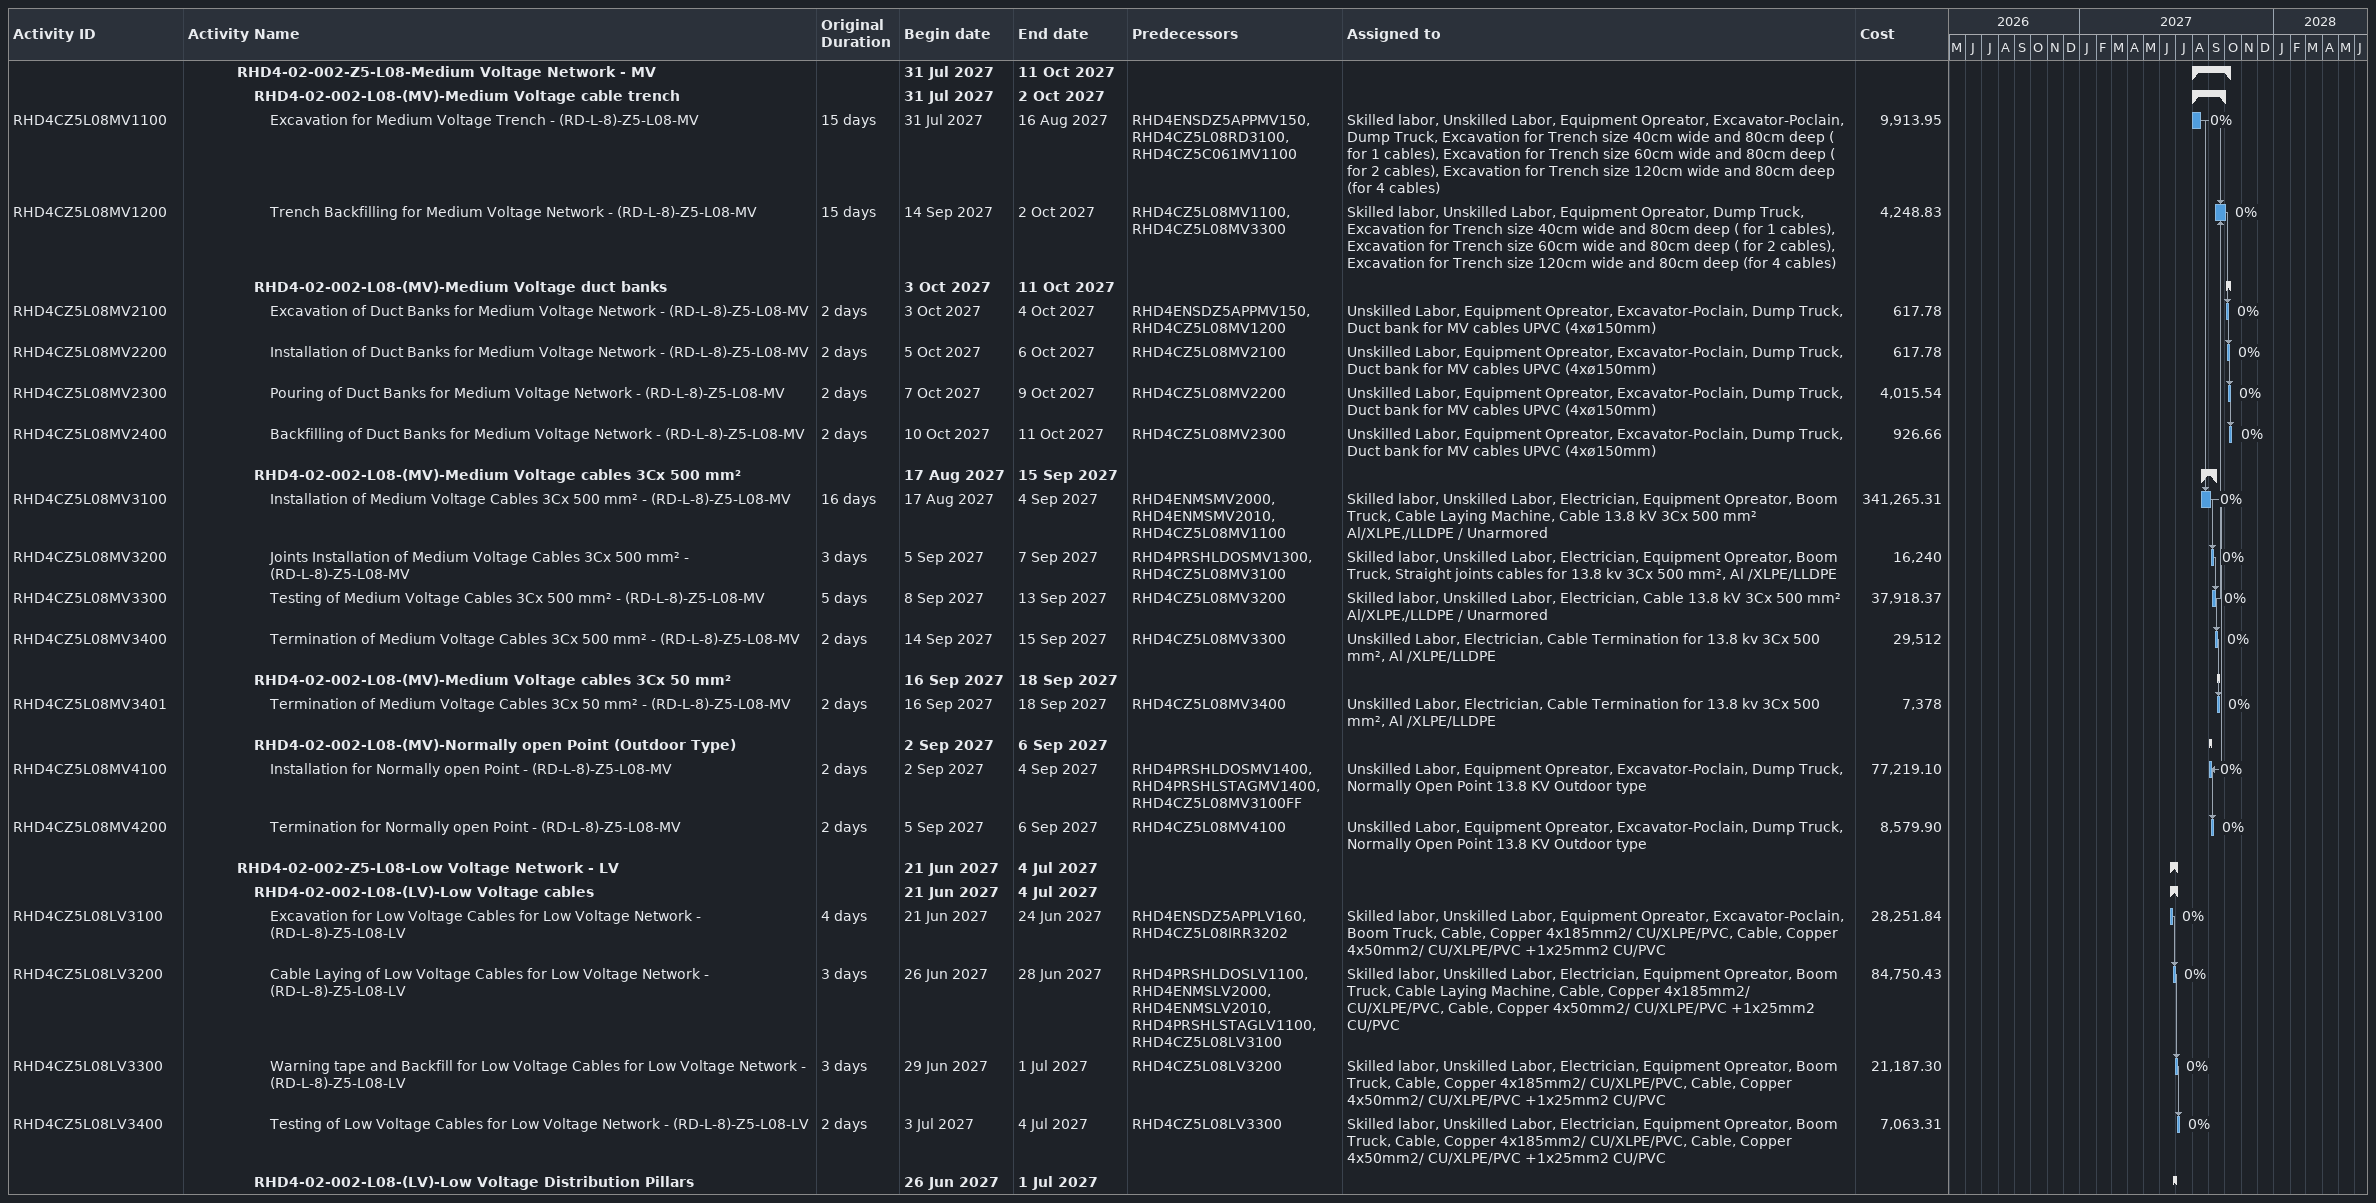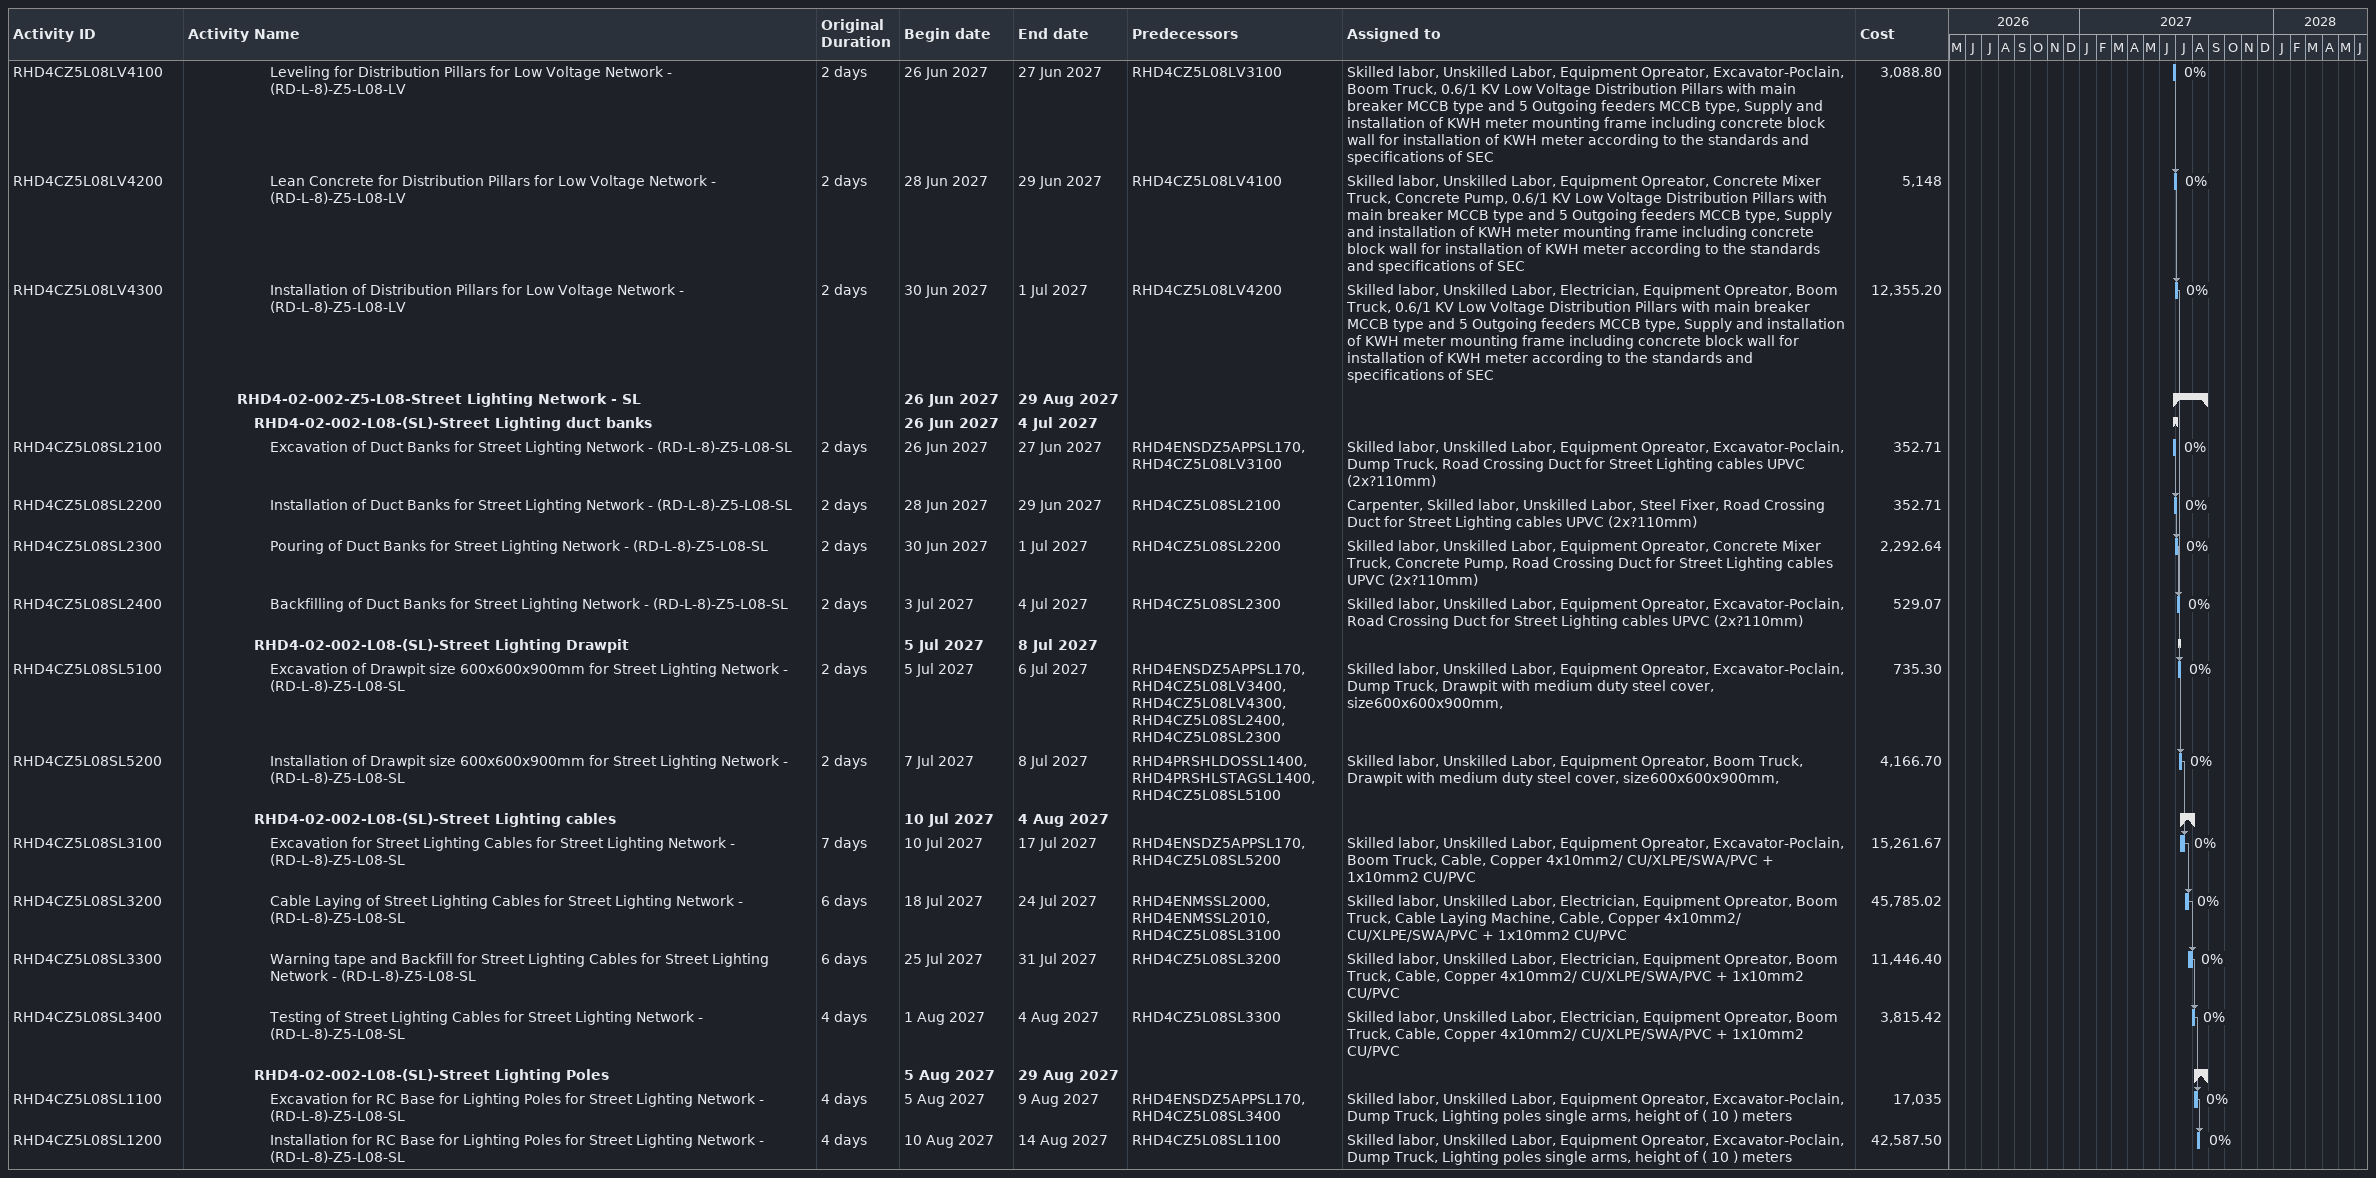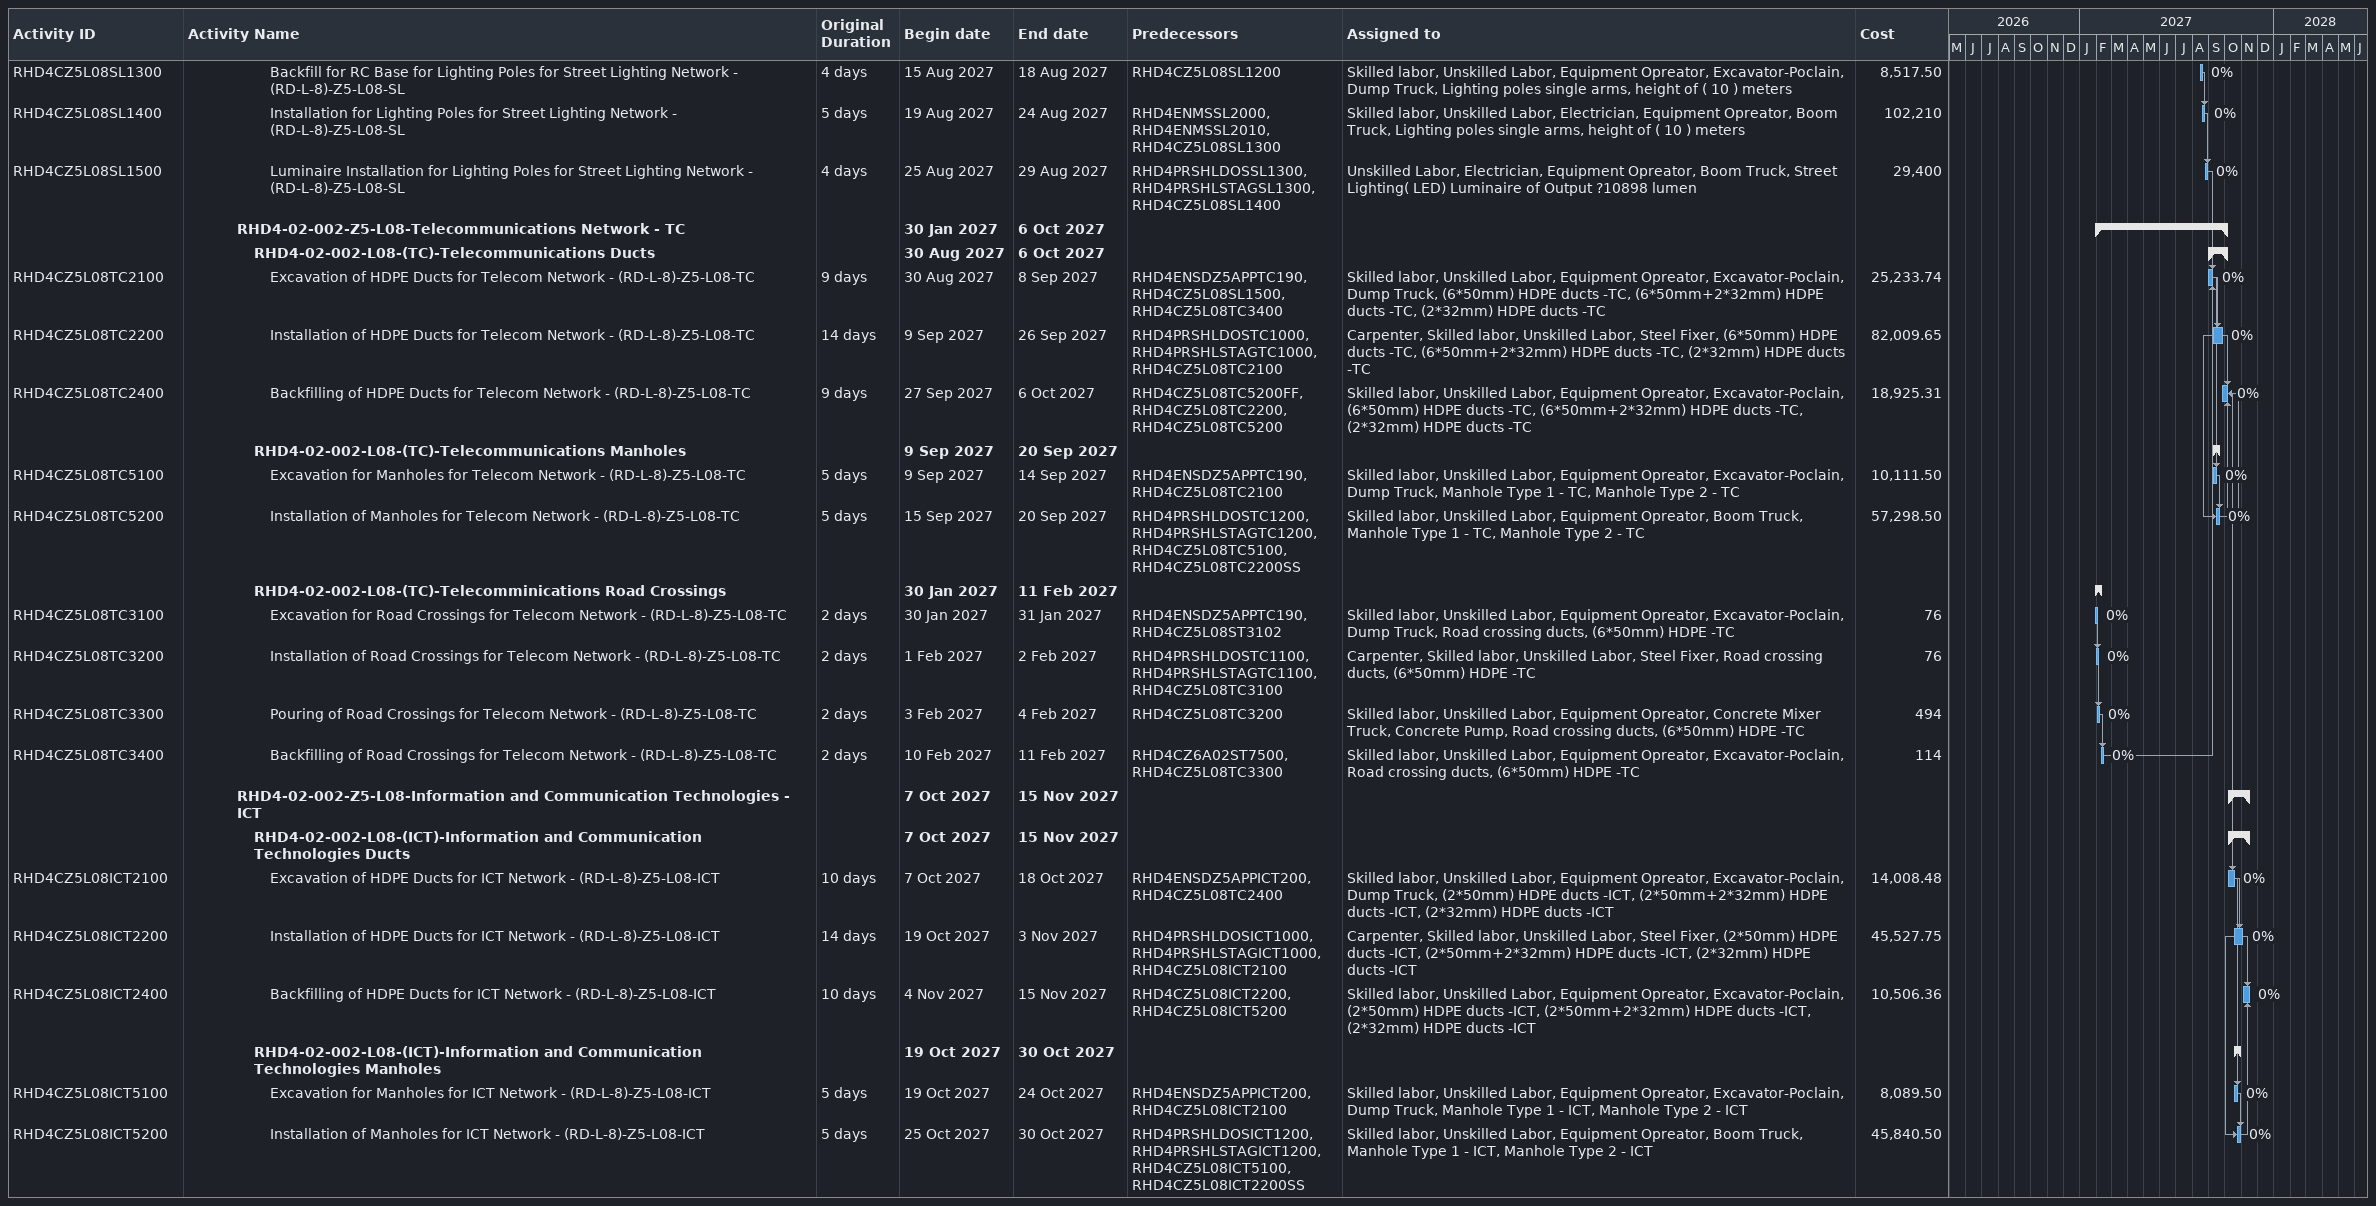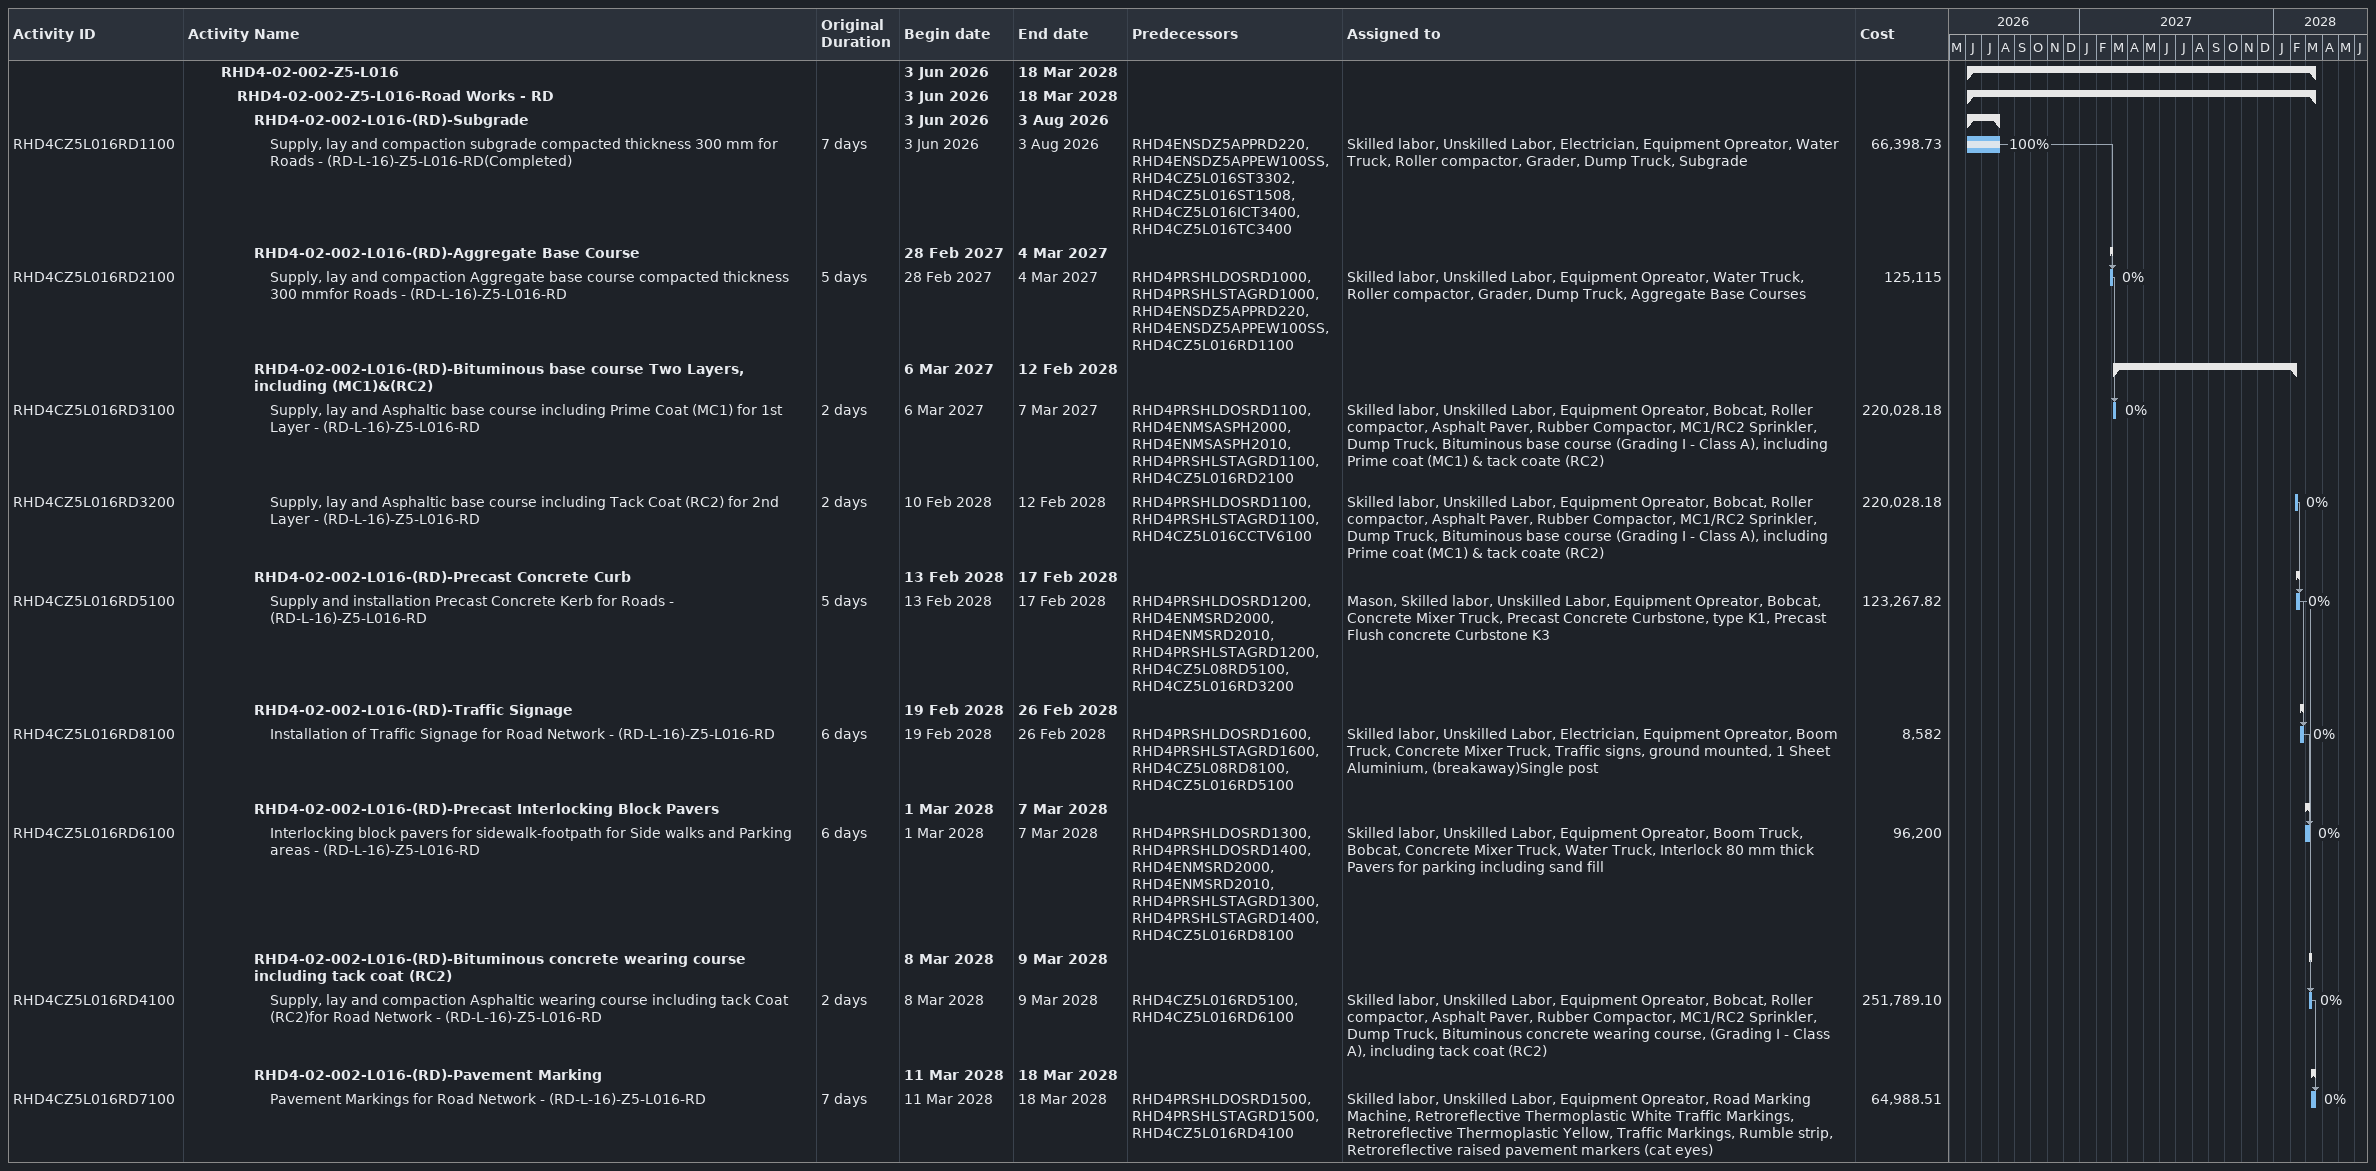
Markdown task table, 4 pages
| ID | Level | Task | Original duration | Start | Finish | Predecessors | Resources | % complete | Cost |
|---|---|---|---|---|---|---|---|---|---|
|  | 4 | **RHD4-02-002-Z5-L08-Medium Voltage Network - MV** |  | 2027-07-31 | 2027-10-11 |  |  |  |  |
|  | 5 | **RHD4-02-002-L08-(MV)-Medium Voltage cable trench** |  | 2027-07-31 | 2027-10-02 |  |  |  |  |
| RHD4CZ5L08MV1100 | 6 | Excavation for Medium Voltage Trench - (RD-L-8)-Z5-L08-MV | 15d | 2027-07-31 | 2027-08-16 | RHD4ENSDZ5APPMV150, RHD4CZ5L08RD3100, RHD4CZ5C061MV1100 | Skilled labor, Unskilled Labor, Equipment Opreator, Excavator-Poclain, Dump Truck, Excavation for Trench size 40cm wide and 80cm deep ( for 1 cables), Excavation for Trench size 60cm wide and 80cm deep ( for 2 cables), Excavation for Trench size 120cm wide and 80cm deep (for 4 cables) | 0 | 9913.95 |
| RHD4CZ5L08MV1200 | 6 | Trench Backfilling for Medium Voltage Network - (RD-L-8)-Z5-L08-MV | 15d | 2027-09-14 | 2027-10-02 | RHD4CZ5L08MV1100, RHD4CZ5L08MV3300 | Skilled labor, Unskilled Labor, Equipment Opreator, Dump Truck, Excavation for Trench size 40cm wide and 80cm deep ( for 1 cables), Excavation for Trench size 60cm wide and 80cm deep ( for 2 cables), Excavation for Trench size 120cm wide and 80cm deep (for 4 cables) | 0 | 4248.83 |
|  | 5 | **RHD4-02-002-L08-(MV)-Medium Voltage duct banks** |  | 2027-10-03 | 2027-10-11 |  |  |  |  |
| RHD4CZ5L08MV2100 | 6 | Excavation of Duct Banks for Medium Voltage Network - (RD-L-8)-Z5-L08-MV | 2d | 2027-10-03 | 2027-10-04 | RHD4ENSDZ5APPMV150, RHD4CZ5L08MV1200 | Unskilled Labor, Equipment Opreator, Excavator-Poclain, Dump Truck, Duct bank for MV cables UPVC (4xø150mm) | 0 | 617.78 |
| RHD4CZ5L08MV2200 | 6 | Installation of Duct Banks for Medium Voltage Network - (RD-L-8)-Z5-L08-MV | 2d | 2027-10-05 | 2027-10-06 | RHD4CZ5L08MV2100 | Unskilled Labor, Equipment Opreator, Excavator-Poclain, Dump Truck, Duct bank for MV cables UPVC (4xø150mm) | 0 | 617.78 |
| RHD4CZ5L08MV2300 | 6 | Pouring of Duct Banks for Medium Voltage Network - (RD-L-8)-Z5-L08-MV | 2d | 2027-10-07 | 2027-10-09 | RHD4CZ5L08MV2200 | Unskilled Labor, Equipment Opreator, Excavator-Poclain, Dump Truck, Duct bank for MV cables UPVC (4xø150mm) | 0 | 4015.54 |
| RHD4CZ5L08MV2400 | 6 | Backfilling of Duct Banks for Medium Voltage Network - (RD-L-8)-Z5-L08-MV | 2d | 2027-10-10 | 2027-10-11 | RHD4CZ5L08MV2300 | Unskilled Labor, Equipment Opreator, Excavator-Poclain, Dump Truck, Duct bank for MV cables UPVC (4xø150mm) | 0 | 926.66 |
|  | 5 | **RHD4-02-002-L08-(MV)-Medium Voltage cables 3Cx 500 mm²** |  | 2027-08-17 | 2027-09-15 |  |  |  |  |
| RHD4CZ5L08MV3100 | 6 | Installation of Medium Voltage Cables 3Cx 500 mm² - (RD-L-8)-Z5-L08-MV | 16d | 2027-08-17 | 2027-09-04 | RHD4ENMSMV2000, RHD4ENMSMV2010, RHD4CZ5L08MV1100 | Skilled labor, Unskilled Labor, Electrician, Equipment Opreator, Boom Truck, Cable Laying Machine, Cable 13.8 kV 3Cx 500 mm² Al/XLPE,/LLDPE / Unarmored | 0 | 341265.31 |
| RHD4CZ5L08MV3200 | 6 | Joints Installation of Medium Voltage Cables 3Cx 500 mm² - (RD-L-8)-Z5-L08-MV | 3d | 2027-09-05 | 2027-09-07 | RHD4PRSHLDOSMV1300, RHD4CZ5L08MV3100 | Skilled labor, Unskilled Labor, Electrician, Equipment Opreator, Boom Truck, Straight joints cables for 13.8 kv 3Cx 500 mm², Al /XLPE/LLDPE | 0 | 16240 |
| RHD4CZ5L08MV3300 | 6 | Testing of Medium Voltage Cables 3Cx 500 mm² - (RD-L-8)-Z5-L08-MV | 5d | 2027-09-08 | 2027-09-13 | RHD4CZ5L08MV3200 | Skilled labor, Unskilled Labor, Electrician, Cable 13.8 kV 3Cx 500 mm² Al/XLPE,/LLDPE / Unarmored | 0 | 37918.37 |
| RHD4CZ5L08MV3400 | 6 | Termination of Medium Voltage Cables 3Cx 500 mm² - (RD-L-8)-Z5-L08-MV | 2d | 2027-09-14 | 2027-09-15 | RHD4CZ5L08MV3300 | Unskilled Labor, Electrician, Cable Termination for 13.8 kv 3Cx 500 mm², Al /XLPE/LLDPE | 0 | 29512 |
|  | 5 | **RHD4-02-002-L08-(MV)-Medium Voltage cables 3Cx 50 mm²** |  | 2027-09-16 | 2027-09-18 |  |  |  |  |
| RHD4CZ5L08MV3401 | 6 | Termination of Medium Voltage Cables 3Cx 50 mm² - (RD-L-8)-Z5-L08-MV | 2d | 2027-09-16 | 2027-09-18 | RHD4CZ5L08MV3400 | Unskilled Labor, Electrician, Cable Termination for 13.8 kv 3Cx 500 mm², Al /XLPE/LLDPE | 0 | 7378 |
|  | 5 | **RHD4-02-002-L08-(MV)-Normally open Point (Outdoor Type)** |  | 2027-09-02 | 2027-09-06 |  |  |  |  |
| RHD4CZ5L08MV4100 | 6 | Installation for Normally open Point - (RD-L-8)-Z5-L08-MV | 2d | 2027-09-02 | 2027-09-04 | RHD4PRSHLDOSMV1400, RHD4PRSHLSTAGMV1400, RHD4CZ5L08MV3100FF | Unskilled Labor, Equipment Opreator, Excavator-Poclain, Dump Truck, Normally Open Point 13.8 KV Outdoor type | 0 | 77219.10 |
| RHD4CZ5L08MV4200 | 6 | Termination for Normally open Point - (RD-L-8)-Z5-L08-MV | 2d | 2027-09-05 | 2027-09-06 | RHD4CZ5L08MV4100 | Unskilled Labor, Equipment Opreator, Excavator-Poclain, Dump Truck, Normally Open Point 13.8 KV Outdoor type | 0 | 8579.90 |
|  | 4 | **RHD4-02-002-Z5-L08-Low Voltage Network - LV** |  | 2027-06-21 | 2027-07-04 |  |  |  |  |
|  | 5 | **RHD4-02-002-L08-(LV)-Low Voltage cables** |  | 2027-06-21 | 2027-07-04 |  |  |  |  |
| RHD4CZ5L08LV3100 | 6 | Excavation for Low Voltage Cables for Low Voltage Network - (RD-L-8)-Z5-L08-LV | 4d | 2027-06-21 | 2027-06-24 | RHD4ENSDZ5APPLV160, RHD4CZ5L08IRR3202 | Skilled labor, Unskilled Labor, Equipment Opreator, Excavator-Poclain, Boom Truck, Cable, Copper 4x185mm2/ CU/XLPE/PVC, Cable, Copper 4x50mm2/ CU/XLPE/PVC +1x25mm2 CU/PVC | 0 | 28251.84 |
| RHD4CZ5L08LV3200 | 6 | Cable Laying of Low Voltage Cables for Low Voltage Network - (RD-L-8)-Z5-L08-LV | 3d | 2027-06-26 | 2027-06-28 | RHD4PRSHLDOSLV1100, RHD4ENMSLV2000, RHD4ENMSLV2010, RHD4PRSHLSTAGLV1100, RHD4CZ5L08LV3100 | Skilled labor, Unskilled Labor, Electrician, Equipment Opreator, Boom Truck, Cable Laying Machine, Cable, Copper 4x185mm2/ CU/XLPE/PVC, Cable, Copper 4x50mm2/ CU/XLPE/PVC +1x25mm2 CU/PVC | 0 | 84750.43 |
| RHD4CZ5L08LV3300 | 6 | Warning tape and Backfill for Low Voltage Cables for Low Voltage Network - (RD-L-8)-Z5-L08-LV | 3d | 2027-06-29 | 2027-07-01 | RHD4CZ5L08LV3200 | Skilled labor, Unskilled Labor, Electrician, Equipment Opreator, Boom Truck, Cable, Copper 4x185mm2/ CU/XLPE/PVC, Cable, Copper 4x50mm2/ CU/XLPE/PVC +1x25mm2 CU/PVC | 0 | 21187.30 |
| RHD4CZ5L08LV3400 | 6 | Testing of Low Voltage Cables for Low Voltage Network - (RD-L-8)-Z5-L08-LV | 2d | 2027-07-03 | 2027-07-04 | RHD4CZ5L08LV3300 | Skilled labor, Unskilled Labor, Electrician, Equipment Opreator, Boom Truck, Cable, Copper 4x185mm2/ CU/XLPE/PVC, Cable, Copper 4x50mm2/ CU/XLPE/PVC +1x25mm2 CU/PVC | 0 | 7063.31 |
|  | 5 | **RHD4-02-002-L08-(LV)-Low Voltage Distribution Pillars** |  | 2027-06-26 | 2027-07-01 |  |  |  |  |
| RHD4CZ5L08LV4100 | 6 | Leveling for Distribution Pillars for Low Voltage Network - (RD-L-8)-Z5-L08-LV | 2d | 2027-06-26 | 2027-06-27 | RHD4CZ5L08LV3100 | Skilled labor, Unskilled Labor, Equipment Opreator, Excavator-Poclain, Boom Truck, 0.6/1 KV Low Voltage Distribution Pillars with main breaker MCCB type and 5 Outgoing feeders MCCB type, Supply and installation of KWH meter mounting frame including concrete block wall for installation of KWH meter according to the standards and specifications of SEC | 0 | 3088.80 |
| RHD4CZ5L08LV4200 | 6 | Lean Concrete for Distribution Pillars for Low Voltage Network - (RD-L-8)-Z5-L08-LV | 2d | 2027-06-28 | 2027-06-29 | RHD4CZ5L08LV4100 | Skilled labor, Unskilled Labor, Equipment Opreator, Concrete Mixer Truck, Concrete Pump, 0.6/1 KV Low Voltage Distribution Pillars with main breaker MCCB type and 5 Outgoing feeders MCCB type, Supply and installation of KWH meter mounting frame including concrete block wall for installation of KWH meter according to the standards and specifications of SEC | 0 | 5148 |
| RHD4CZ5L08LV4300 | 6 | Installation of Distribution Pillars for Low Voltage Network - (RD-L-8)-Z5-L08-LV | 2d | 2027-06-30 | 2027-07-01 | RHD4CZ5L08LV4200 | Skilled labor, Unskilled Labor, Electrician, Equipment Opreator, Boom Truck, 0.6/1 KV Low Voltage Distribution Pillars with main breaker MCCB type and 5 Outgoing feeders MCCB type, Supply and installation of KWH meter mounting frame including concrete block wall for installation of KWH meter according to the standards and specifications of SEC | 0 | 12355.20 |
|  | 4 | **RHD4-02-002-Z5-L08-Street Lighting Network - SL** |  | 2027-06-26 | 2027-08-29 |  |  |  |  |
|  | 5 | **RHD4-02-002-L08-(SL)-Street Lighting duct banks** |  | 2027-06-26 | 2027-07-04 |  |  |  |  |
| RHD4CZ5L08SL2100 | 6 | Excavation of Duct Banks for Street Lighting Network - (RD-L-8)-Z5-L08-SL | 2d | 2027-06-26 | 2027-06-27 | RHD4ENSDZ5APPSL170, RHD4CZ5L08LV3100 | Skilled labor, Unskilled Labor, Equipment Opreator, Excavator-Poclain, Dump Truck, Road Crossing Duct for Street Lighting cables UPVC (2x?110mm) | 0 | 352.71 |
| RHD4CZ5L08SL2200 | 6 | Installation of Duct Banks for Street Lighting Network - (RD-L-8)-Z5-L08-SL | 2d | 2027-06-28 | 2027-06-29 | RHD4CZ5L08SL2100 | Carpenter, Skilled labor, Unskilled Labor, Steel Fixer, Road Crossing Duct for Street Lighting cables UPVC (2x?110mm) | 0 | 352.71 |
| RHD4CZ5L08SL2300 | 6 | Pouring of Duct Banks for Street Lighting Network - (RD-L-8)-Z5-L08-SL | 2d | 2027-06-30 | 2027-07-01 | RHD4CZ5L08SL2200 | Skilled labor, Unskilled Labor, Equipment Opreator, Concrete Mixer Truck, Concrete Pump, Road Crossing Duct for Street Lighting cables UPVC (2x?110mm) | 0 | 2292.64 |
| RHD4CZ5L08SL2400 | 6 | Backfilling of Duct Banks for Street Lighting Network - (RD-L-8)-Z5-L08-SL | 2d | 2027-07-03 | 2027-07-04 | RHD4CZ5L08SL2300 | Skilled labor, Unskilled Labor, Equipment Opreator, Excavator-Poclain, Road Crossing Duct for Street Lighting cables UPVC (2x?110mm) | 0 | 529.07 |
|  | 5 | **RHD4-02-002-L08-(SL)-Street Lighting Drawpit** |  | 2027-07-05 | 2027-07-08 |  |  |  |  |
| RHD4CZ5L08SL5100 | 6 | Excavation of Drawpit size 600x600x900mm for Street Lighting Network - (RD-L-8)-Z5-L08-SL | 2d | 2027-07-05 | 2027-07-06 | RHD4ENSDZ5APPSL170, RHD4CZ5L08LV3400, RHD4CZ5L08LV4300, RHD4CZ5L08SL2400, RHD4CZ5L08SL2300 | Skilled labor, Unskilled Labor, Equipment Opreator, Excavator-Poclain, Dump Truck, Drawpit with medium duty steel cover, size600x600x900mm, | 0 | 735.30 |
| RHD4CZ5L08SL5200 | 6 | Installation of Drawpit size 600x600x900mm for Street Lighting Network - (RD-L-8)-Z5-L08-SL | 2d | 2027-07-07 | 2027-07-08 | RHD4PRSHLDOSSL1400, RHD4PRSHLSTAGSL1400, RHD4CZ5L08SL5100 | Skilled labor, Unskilled Labor, Equipment Opreator, Boom Truck, Drawpit with medium duty steel cover, size600x600x900mm, | 0 | 4166.70 |
|  | 5 | **RHD4-02-002-L08-(SL)-Street Lighting cables** |  | 2027-07-10 | 2027-08-04 |  |  |  |  |
| RHD4CZ5L08SL3100 | 6 | Excavation for Street Lighting Cables for Street Lighting Network - (RD-L-8)-Z5-L08-SL | 7d | 2027-07-10 | 2027-07-17 | RHD4ENSDZ5APPSL170, RHD4CZ5L08SL5200 | Skilled labor, Unskilled Labor, Equipment Opreator, Excavator-Poclain, Boom Truck, Cable, Copper 4x10mm2/ CU/XLPE/SWA/PVC + 1x10mm2 CU/PVC | 0 | 15261.67 |
| RHD4CZ5L08SL3200 | 6 | Cable Laying of Street Lighting Cables for Street Lighting Network - (RD-L-8)-Z5-L08-SL | 6d | 2027-07-18 | 2027-07-24 | RHD4ENMSSL2000, RHD4ENMSSL2010, RHD4CZ5L08SL3100 | Skilled labor, Unskilled Labor, Electrician, Equipment Opreator, Boom Truck, Cable Laying Machine, Cable, Copper 4x10mm2/ CU/XLPE/SWA/PVC + 1x10mm2 CU/PVC | 0 | 45785.02 |
| RHD4CZ5L08SL3300 | 6 | Warning tape and Backfill for Street Lighting Cables for Street Lighting Network - (RD-L-8)-Z5-L08-SL | 6d | 2027-07-25 | 2027-07-31 | RHD4CZ5L08SL3200 | Skilled labor, Unskilled Labor, Electrician, Equipment Opreator, Boom Truck, Cable, Copper 4x10mm2/ CU/XLPE/SWA/PVC + 1x10mm2 CU/PVC | 0 | 11446.40 |
| RHD4CZ5L08SL3400 | 6 | Testing of Street Lighting Cables for Street Lighting Network - (RD-L-8)-Z5-L08-SL | 4d | 2027-08-01 | 2027-08-04 | RHD4CZ5L08SL3300 | Skilled labor, Unskilled Labor, Electrician, Equipment Opreator, Boom Truck, Cable, Copper 4x10mm2/ CU/XLPE/SWA/PVC + 1x10mm2 CU/PVC | 0 | 3815.42 |
|  | 5 | **RHD4-02-002-L08-(SL)-Street Lighting Poles** |  | 2027-08-05 | 2027-08-29 |  |  |  |  |
| RHD4CZ5L08SL1100 | 6 | Excavation for RC Base for Lighting Poles for Street Lighting Network - (RD-L-8)-Z5-L08-SL | 4d | 2027-08-05 | 2027-08-09 | RHD4ENSDZ5APPSL170, RHD4CZ5L08SL3400 | Skilled labor, Unskilled Labor, Equipment Opreator, Excavator-Poclain, Dump Truck, Lighting poles single arms, height of ( 10 ) meters | 0 | 17035 |
| RHD4CZ5L08SL1200 | 6 | Installation for RC Base for Lighting Poles for Street Lighting Network - (RD-L-8)-Z5-L08-SL | 4d | 2027-08-10 | 2027-08-14 | RHD4CZ5L08SL1100 | Skilled labor, Unskilled Labor, Equipment Opreator, Excavator-Poclain, Dump Truck, Lighting poles single arms, height of ( 10 ) meters | 0 | 42587.50 |
| RHD4CZ5L08SL1300 | 6 | Backfill for RC Base for Lighting Poles for Street Lighting Network - (RD-L-8)-Z5-L08-SL | 4d | 2027-08-15 | 2027-08-18 | RHD4CZ5L08SL1200 | Skilled labor, Unskilled Labor, Equipment Opreator, Excavator-Poclain, Dump Truck, Lighting poles single arms, height of ( 10 ) meters | 0 | 8517.50 |
| RHD4CZ5L08SL1400 | 6 | Installation for Lighting Poles for Street Lighting Network - (RD-L-8)-Z5-L08-SL | 5d | 2027-08-19 | 2027-08-24 | RHD4ENMSSL2000, RHD4ENMSSL2010, RHD4CZ5L08SL1300 | Skilled labor, Unskilled Labor, Electrician, Equipment Opreator, Boom Truck, Lighting poles single arms, height of ( 10 ) meters | 0 | 102210 |
| RHD4CZ5L08SL1500 | 6 | Luminaire Installation for Lighting Poles for Street Lighting Network - (RD-L-8)-Z5-L08-SL | 4d | 2027-08-25 | 2027-08-29 | RHD4PRSHLDOSSL1300, RHD4PRSHLSTAGSL1300, RHD4CZ5L08SL1400 | Unskilled Labor, Electrician, Equipment Opreator, Boom Truck, Street Lighting( LED) Luminaire of Output ?10898 lumen | 0 | 29400 |
|  | 4 | **RHD4-02-002-Z5-L08-Telecommunications Network - TC** |  | 2027-01-30 | 2027-10-06 |  |  |  |  |
|  | 5 | **RHD4-02-002-L08-(TC)-Telecommunications Ducts** |  | 2027-08-30 | 2027-10-06 |  |  |  |  |
| RHD4CZ5L08TC2100 | 6 | Excavation of HDPE Ducts for Telecom Network - (RD-L-8)-Z5-L08-TC | 9d | 2027-08-30 | 2027-09-08 | RHD4ENSDZ5APPTC190, RHD4CZ5L08SL1500, RHD4CZ5L08TC3400 | Skilled labor, Unskilled Labor, Equipment Opreator, Excavator-Poclain, Dump Truck, (6*50mm) HDPE ducts -TC, (6*50mm+2*32mm) HDPE ducts -TC, (2*32mm) HDPE ducts -TC | 0 | 25233.74 |
| RHD4CZ5L08TC2200 | 6 | Installation of HDPE Ducts for Telecom Network - (RD-L-8)-Z5-L08-TC | 14d | 2027-09-09 | 2027-09-26 | RHD4PRSHLDOSTC1000, RHD4PRSHLSTAGTC1000, RHD4CZ5L08TC2100 | Carpenter, Skilled labor, Unskilled Labor, Steel Fixer, (6*50mm) HDPE ducts -TC, (6*50mm+2*32mm) HDPE ducts -TC, (2*32mm) HDPE ducts -TC | 0 | 82009.65 |
| RHD4CZ5L08TC2400 | 6 | Backfilling of HDPE Ducts for Telecom Network - (RD-L-8)-Z5-L08-TC | 9d | 2027-09-27 | 2027-10-06 | RHD4CZ5L08TC5200FF, RHD4CZ5L08TC2200, RHD4CZ5L08TC5200 | Skilled labor, Unskilled Labor, Equipment Opreator, Excavator-Poclain, (6*50mm) HDPE ducts -TC, (6*50mm+2*32mm) HDPE ducts -TC, (2*32mm) HDPE ducts -TC | 0 | 18925.31 |
|  | 5 | **RHD4-02-002-L08-(TC)-Telecommunications Manholes** |  | 2027-09-09 | 2027-09-20 |  |  |  |  |
| RHD4CZ5L08TC5100 | 6 | Excavation for Manholes for Telecom Network - (RD-L-8)-Z5-L08-TC | 5d | 2027-09-09 | 2027-09-14 | RHD4ENSDZ5APPTC190, RHD4CZ5L08TC2100 | Skilled labor, Unskilled Labor, Equipment Opreator, Excavator-Poclain, Dump Truck, Manhole Type 1 - TC, Manhole Type 2 - TC | 0 | 10111.50 |
| RHD4CZ5L08TC5200 | 6 | Installation of Manholes for Telecom Network - (RD-L-8)-Z5-L08-TC | 5d | 2027-09-15 | 2027-09-20 | RHD4PRSHLDOSTC1200, RHD4PRSHLSTAGTC1200, RHD4CZ5L08TC5100, RHD4CZ5L08TC2200SS | Skilled labor, Unskilled Labor, Equipment Opreator, Boom Truck, Manhole Type 1 - TC, Manhole Type 2 - TC | 0 | 57298.50 |
|  | 5 | **RHD4-02-002-L08-(TC)-Telecomminications Road Crossings** |  | 2027-01-30 | 2027-02-11 |  |  |  |  |
| RHD4CZ5L08TC3100 | 6 | Excavation for Road Crossings for Telecom Network - (RD-L-8)-Z5-L08-TC | 2d | 2027-01-30 | 2027-01-31 | RHD4ENSDZ5APPTC190, RHD4CZ5L08ST3102 | Skilled labor, Unskilled Labor, Equipment Opreator, Excavator-Poclain, Dump Truck, Road crossing ducts, (6*50mm) HDPE -TC | 0 | 76 |
| RHD4CZ5L08TC3200 | 6 | Installation of Road Crossings for Telecom Network - (RD-L-8)-Z5-L08-TC | 2d | 2027-02-01 | 2027-02-02 | RHD4PRSHLDOSTC1100, RHD4PRSHLSTAGTC1100, RHD4CZ5L08TC3100 | Carpenter, Skilled labor, Unskilled Labor, Steel Fixer, Road crossing ducts, (6*50mm) HDPE -TC | 0 | 76 |
| RHD4CZ5L08TC3300 | 6 | Pouring of Road Crossings for Telecom Network - (RD-L-8)-Z5-L08-TC | 2d | 2027-02-03 | 2027-02-04 | RHD4CZ5L08TC3200 | Skilled labor, Unskilled Labor, Equipment Opreator, Concrete Mixer Truck, Concrete Pump, Road crossing ducts, (6*50mm) HDPE -TC | 0 | 494 |
| RHD4CZ5L08TC3400 | 6 | Backfilling of Road Crossings for Telecom Network - (RD-L-8)-Z5-L08-TC | 2d | 2027-02-10 | 2027-02-11 | RHD4CZ6A02ST7500, RHD4CZ5L08TC3300 | Skilled labor, Unskilled Labor, Equipment Opreator, Excavator-Poclain, Road crossing ducts, (6*50mm) HDPE -TC | 0 | 114 |
|  | 4 | **RHD4-02-002-Z5-L08-Information and Communication Technologies - ICT** |  | 2027-10-07 | 2027-11-15 |  |  |  |  |
|  | 5 | **RHD4-02-002-L08-(ICT)-Information and Communication Technologies Ducts** |  | 2027-10-07 | 2027-11-15 |  |  |  |  |
| RHD4CZ5L08ICT2100 | 6 | Excavation of HDPE Ducts for ICT Network - (RD-L-8)-Z5-L08-ICT | 10d | 2027-10-07 | 2027-10-18 | RHD4ENSDZ5APPICT200, RHD4CZ5L08TC2400 | Skilled labor, Unskilled Labor, Equipment Opreator, Excavator-Poclain, Dump Truck, (2*50mm) HDPE ducts -ICT, (2*50mm+2*32mm) HDPE ducts -ICT, (2*32mm) HDPE ducts -ICT | 0 | 14008.48 |
| RHD4CZ5L08ICT2200 | 6 | Installation of HDPE Ducts for ICT Network - (RD-L-8)-Z5-L08-ICT | 14d | 2027-10-19 | 2027-11-03 | RHD4PRSHLDOSICT1000, RHD4PRSHLSTAGICT1000, RHD4CZ5L08ICT2100 | Carpenter, Skilled labor, Unskilled Labor, Steel Fixer, (2*50mm) HDPE ducts -ICT, (2*50mm+2*32mm) HDPE ducts -ICT, (2*32mm) HDPE ducts -ICT | 0 | 45527.75 |
| RHD4CZ5L08ICT2400 | 6 | Backfilling of HDPE Ducts for ICT Network - (RD-L-8)-Z5-L08-ICT | 10d | 2027-11-04 | 2027-11-15 | RHD4CZ5L08ICT2200, RHD4CZ5L08ICT5200 | Skilled labor, Unskilled Labor, Equipment Opreator, Excavator-Poclain, (2*50mm) HDPE ducts -ICT, (2*50mm+2*32mm) HDPE ducts -ICT, (2*32mm) HDPE ducts -ICT | 0 | 10506.36 |
|  | 5 | **RHD4-02-002-L08-(ICT)-Information and Communication Technologies Manholes** |  | 2027-10-19 | 2027-10-30 |  |  |  |  |
| RHD4CZ5L08ICT5100 | 6 | Excavation for Manholes for ICT Network - (RD-L-8)-Z5-L08-ICT | 5d | 2027-10-19 | 2027-10-24 | RHD4ENSDZ5APPICT200, RHD4CZ5L08ICT2100 | Skilled labor, Unskilled Labor, Equipment Opreator, Excavator-Poclain, Dump Truck, Manhole Type 1 - ICT, Manhole Type 2 - ICT | 0 | 8089.50 |
| RHD4CZ5L08ICT5200 | 6 | Installation of Manholes for ICT Network - (RD-L-8)-Z5-L08-ICT | 5d | 2027-10-25 | 2027-10-30 | RHD4PRSHLDOSICT1200, RHD4PRSHLSTAGICT1200, RHD4CZ5L08ICT5100, RHD4CZ5L08ICT2200SS | Skilled labor, Unskilled Labor, Equipment Opreator, Boom Truck, Manhole Type 1 - ICT, Manhole Type 2 - ICT | 0 | 45840.50 |
|  | 3 | **RHD4-02-002-Z5-L016** |  | 2026-06-03 | 2028-03-18 |  |  |  |  |
|  | 4 | **RHD4-02-002-Z5-L016-Road Works - RD** |  | 2026-06-03 | 2028-03-18 |  |  |  |  |
|  | 5 | **RHD4-02-002-L016-(RD)-Subgrade** |  | 2026-06-03 | 2026-08-03 |  |  |  |  |
| RHD4CZ5L016RD1100 | 6 | Supply, lay and compaction subgrade compacted thickness 300 mm for Roads - (RD-L-16)-Z5-L016-RD(Completed) | 7d | 2026-06-03 | 2026-08-03 | RHD4ENSDZ5APPRD220, RHD4ENSDZ5APPEW100SS, RHD4CZ5L016ST3302, RHD4CZ5L016ST1508, RHD4CZ5L016ICT3400, RHD4CZ5L016TC3400 | Skilled labor, Unskilled Labor, Electrician, Equipment Opreator, Water Truck, Roller compactor, Grader, Dump Truck, Subgrade | 100 | 66398.73 |
|  | 5 | **RHD4-02-002-L016-(RD)-Aggregate Base Course** |  | 2027-02-28 | 2027-03-04 |  |  |  |  |
| RHD4CZ5L016RD2100 | 6 | Supply, lay and compaction Aggregate base course compacted thickness 300 mmfor Roads - (RD-L-16)-Z5-L016-RD | 5d | 2027-02-28 | 2027-03-04 | RHD4PRSHLDOSRD1000, RHD4PRSHLSTAGRD1000, RHD4ENSDZ5APPRD220, RHD4ENSDZ5APPEW100SS, RHD4CZ5L016RD1100 | Skilled labor, Unskilled Labor, Equipment Opreator, Water Truck, Roller compactor, Grader, Dump Truck, Aggregate Base Courses | 0 | 125115 |
|  | 5 | **RHD4-02-002-L016-(RD)-Bituminous base course Two Layers, including (MC1)&(RC2)** |  | 2027-03-06 | 2028-02-12 |  |  |  |  |
| RHD4CZ5L016RD3100 | 6 | Supply, lay and Asphaltic base course including Prime Coat (MC1) for 1st Layer - (RD-L-16)-Z5-L016-RD | 2d | 2027-03-06 | 2027-03-07 | RHD4PRSHLDOSRD1100, RHD4ENMSASPH2000, RHD4ENMSASPH2010, RHD4PRSHLSTAGRD1100, RHD4CZ5L016RD2100 | Skilled labor, Unskilled Labor, Equipment Opreator, Bobcat, Roller compactor, Asphalt Paver, Rubber Compactor, MC1/RC2 Sprinkler, Dump Truck, Bituminous base course (Grading I - Class A), including Prime coat (MC1) & tack coate (RC2) | 0 | 220028.18 |
| RHD4CZ5L016RD3200 | 6 | Supply, lay and Asphaltic base course including Tack Coat (RC2) for 2nd Layer - (RD-L-16)-Z5-L016-RD | 2d | 2028-02-10 | 2028-02-12 | RHD4PRSHLDOSRD1100, RHD4PRSHLSTAGRD1100, RHD4CZ5L016CCTV6100 | Skilled labor, Unskilled Labor, Equipment Opreator, Bobcat, Roller compactor, Asphalt Paver, Rubber Compactor, MC1/RC2 Sprinkler, Dump Truck, Bituminous base course (Grading I - Class A), including Prime coat (MC1) & tack coate (RC2) | 0 | 220028.18 |
|  | 5 | **RHD4-02-002-L016-(RD)-Precast Concrete Curb** |  | 2028-02-13 | 2028-02-17 |  |  |  |  |
| RHD4CZ5L016RD5100 | 6 | Supply and installation Precast Concrete Kerb for Roads - (RD-L-16)-Z5-L016-RD | 5d | 2028-02-13 | 2028-02-17 | RHD4PRSHLDOSRD1200, RHD4ENMSRD2000, RHD4ENMSRD2010, RHD4PRSHLSTAGRD1200, RHD4CZ5L08RD5100, RHD4CZ5L016RD3200 | Mason, Skilled labor, Unskilled Labor, Equipment Opreator, Bobcat, Concrete Mixer Truck, Precast Concrete Curbstone, type K1, Precast Flush concrete Curbstone K3 | 0 | 123267.82 |
|  | 5 | **RHD4-02-002-L016-(RD)-Traffic Signage** |  | 2028-02-19 | 2028-02-26 |  |  |  |  |
| RHD4CZ5L016RD8100 | 6 | Installation of Traffic Signage for Road Network - (RD-L-16)-Z5-L016-RD | 6d | 2028-02-19 | 2028-02-26 | RHD4PRSHLDOSRD1600, RHD4PRSHLSTAGRD1600, RHD4CZ5L08RD8100, RHD4CZ5L016RD5100 | Skilled labor, Unskilled Labor, Electrician, Equipment Opreator, Boom Truck, Concrete Mixer Truck, Traffic signs, ground mounted, 1 Sheet Aluminium, (breakaway)Single post | 0 | 8582 |
|  | 5 | **RHD4-02-002-L016-(RD)-Precast Interlocking Block Pavers** |  | 2028-03-01 | 2028-03-07 |  |  |  |  |
| RHD4CZ5L016RD6100 | 6 | Interlocking block pavers for sidewalk-footpath for Side walks and Parking areas - (RD-L-16)-Z5-L016-RD | 6d | 2028-03-01 | 2028-03-07 | RHD4PRSHLDOSRD1300, RHD4PRSHLDOSRD1400, RHD4ENMSRD2000, RHD4ENMSRD2010, RHD4PRSHLSTAGRD1300, RHD4PRSHLSTAGRD1400, RHD4CZ5L016RD8100 | Skilled labor, Unskilled Labor, Equipment Opreator, Boom Truck, Bobcat, Concrete Mixer Truck, Water Truck, Interlock 80 mm thick Pavers for parking including sand fill | 0 | 96200 |
|  | 5 | **RHD4-02-002-L016-(RD)-Bituminous concrete wearing course including tack coat (RC2)** |  | 2028-03-08 | 2028-03-09 |  |  |  |  |
| RHD4CZ5L016RD4100 | 6 | Supply, lay and compaction Asphaltic wearing course including tack Coat (RC2)for Road Network - (RD-L-16)-Z5-L016-RD | 2d | 2028-03-08 | 2028-03-09 | RHD4CZ5L016RD5100, RHD4CZ5L016RD6100 | Skilled labor, Unskilled Labor, Equipment Opreator, Bobcat, Roller compactor, Asphalt Paver, Rubber Compactor, MC1/RC2 Sprinkler, Dump Truck, Bituminous concrete wearing course, (Grading I - Class A), including tack coat (RC2) | 0 | 251789.10 |
|  | 5 | **RHD4-02-002-L016-(RD)-Pavement Marking** |  | 2028-03-11 | 2028-03-18 |  |  |  |  |
| RHD4CZ5L016RD7100 | 6 | Pavement Markings for Road Network - (RD-L-16)-Z5-L016-RD | 7d | 2028-03-11 | 2028-03-18 | RHD4PRSHLDOSRD1500, RHD4PRSHLSTAGRD1500, RHD4CZ5L016RD4100 | Skilled labor, Unskilled Labor, Equipment Opreator, Road Marking Machine, Retroreflective Thermoplastic White Traffic Markings, Retroreflective Thermoplastic Yellow, Traffic Markings, Rumble strip, Retroreflective raised pavement markers (cat eyes) | 0 | 64988.51 |
